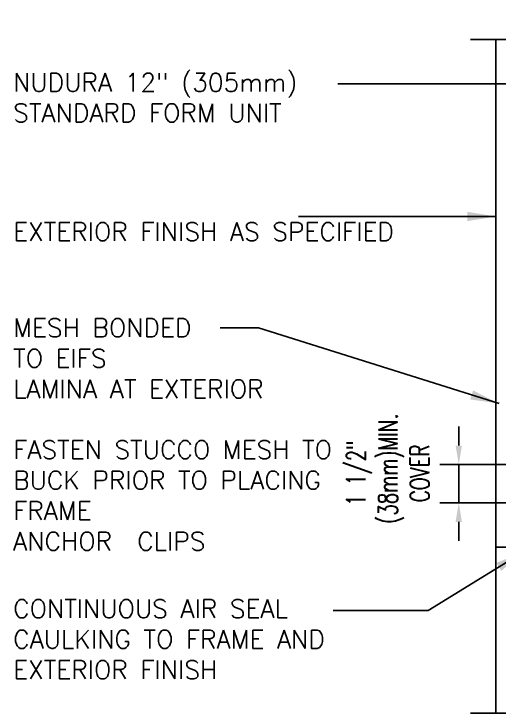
# Model space of a CAD drawing. Header units: inches. Extents: x 125.6 to 180.3, y 131.4 to 211.5.
# Drawn here: x 125.57 to 144.63, y 183.73 to 211.22 of the extents above; entities that cross this region are included whole.
import ezdxf

# ---------------------------------------------------------------- set-up
doc = ezdxf.new("R2010")
doc.units = ezdxf.units.IN
doc.header["$MEASUREMENT"] = 0
for name, color, linetype in [('LINE18', 9, 'Continuous'), ('LINE9', 9, 'Continuous'), ('TEXT', 4, 'Continuous')]:
    doc.layers.add(name, color=color, linetype=linetype)
doc.styles.add('DIM', font='romans.shx', dxfattribs={"width": 0.7})
doc.styles.get("Standard").update_dxf_attribs({"font": 'romans.shx', "height": 0.75})
doc.dimstyles.new('ext_12', dxfattribs={"dimscale": 12, "dimtxt": 0.09375, "dimasz": 0.09375, "dimexe": 0.09375, "dimexo": 0.0625, "dimgap": 0.0625, "dimtad": 1, "dimdec": 1, "dimzin": 3, "dimdsep": 46, "dimlunit": 4, "dimtxsty": 'DIM', "dimcen": 0.09, "dimdle": 0.09375, "dimclrt": 4, "dimadec": 0, "dimazin": 0, "dimtfac": 1, "dimtdec": 1, "dimtmove": 2, "dimatfit": 3, "dimfxl": 1, "dimfrac": 2, "dimtolj": 1, "dimtzin": 0, "dimarcsym": 0})
doc.dimstyles.new('ext_8', dxfattribs={"dimscale": 8, "dimtxt": 0.09375, "dimasz": 0.09375, "dimexe": 0.09375, "dimexo": 0.0625, "dimgap": 0.0625, "dimtad": 1, "dimdec": 1, "dimzin": 3, "dimdsep": 46, "dimlunit": 4, "dimtxsty": 'DIM', "dimcen": 0.09, "dimdle": 0.09375, "dimclrt": 4, "dimadec": 0, "dimazin": 0, "dimtfac": 1, "dimtdec": 1, "dimtmove": 2, "dimatfit": 3, "dimfxl": 1, "dimfrac": 2, "dimtolj": 1, "dimtzin": 0, "dimarcsym": 0})

# ---------------------------------------------------------------- blocks, each defined once
blk = doc.blocks.new('*D1')
at = {"layer": 'Defpoints', "color": 0, "transparency": 16777216}
for p in [(143.046, 193.498), (150.371, 193.498), (147.378, 191.998)]:
    blk.add_point(p, dxfattribs=at)
at = {"layer": 'TEXT', "color": 0, "lineweight": -2, "transparency": 16777216}
for p, q in [((143.046, 194.248), (143.046, 194.998)), ((149.871, 193.498), (142.296, 193.498)), ((143.046, 191.998), (143.046, 193.498)), ((146.878, 191.998), (142.296, 191.998)), ((143.046, 191.248), (143.046, 190.498))]:
    blk.add_line(p, q, dxfattribs=at)
at = {"layer": 'TEXT', "color": 0, "transparency": 16777216}
for points in [[(142.921, 194.248), (143.171, 194.248), (143.046, 193.498)], [(142.921, 191.248), (143.171, 191.248), (143.046, 191.998)]]:
    blk.add_solid(points, dxfattribs=at)
at = {"layer": 'TEXT', "color": 4, "transparency": 16777216, "insert": (140.261, 193.158), "char_height": 0.75, "attachment_point": 5, "rotation": 90, "style": 'DIM'}
blk.add_mtext('\\A1;1 1/2" \\P (38mm)MIN. \\PCOVER', dxfattribs=at)

msp = doc.modelspace()

# ---------------------------------------------------------------- linework, layer by layer
at = {"layer": 'LINE18'}
for p, q in [((144.503, 210.228), (144.503, 190.248)), ((146.315, 190.248), (144.503, 190.248)), ((144.503, 190.248), (144.503, 183.731))]:
    msp.add_line(p, q, dxfattribs=at)
msp.add_lwpolyline([(143.503, 210.219), (152.503, 210.219), (153.503, 209.219), (153.503, 211.219), (154.503, 210.219), (163.503, 210.219)], dxfattribs=at)
at = {"layer": 'LINE9'}
msp.add_line((143.503, 183.731), (152.503, 183.731), dxfattribs=at)

# ---------------------------------------------------------------- texts
at = {"layer": 'TEXT', "char_height": 0.72}
for s, insert, width, attachment_point in [('NUDURA 12" (305mm)\\PSTANDARD FORM UNIT', (125.535, 207.929), 14.97902, 4), ('EXTERIOR FINISH AS SPECIFIED', (125.535, 202.659), 14.97902, 4), ('MESH BONDED \\PTO EIFS \\PLAMINA AT EXTERIOR', (125.535, 199.239), 13.64033, 1), ('FASTEN STUCCO MESH TO BUCK PRIOR TO PLACING FRAME \\PANCHOR  CLIPS', (125.535, 194.448), 13.64033, 1), ('CONTINUOUS AIR SEAL CAULKING TO FRAME AND EXTERIOR FINISH  ', (125.535, 186.631), 14.97902, 4)]:
    msp.add_mtext(s, dxfattribs=dict(at, insert=insert, width=width, attachment_point=attachment_point))

# ---------------------------------------------------------------- dimensions: what is measured, and where the dimension line sits
at = {"layer": 'TEXT'}
dim = msp.add_linear_dim(base=(143.046, 193.498), p1=(147.378, 191.998), p2=(150.371, 193.498), angle=90, text='<> \\P (38mm)MIN. \\PCOVER', dimstyle='ext_8', dxfattribs=at)
dim.commit()
dim.dimension.update_dxf_attribs({"geometry": '*D1', "text_midpoint": (140.261, 193.158), "dimtype": 160})

# ---------------------------------------------------------------- leaders
for points in [[(146.264, 208.473), (139.047, 208.473), (138.294, 208.473)], [(144.503, 203.256), (139.305, 203.256), (136.748, 203.256)], [(144.628, 195.901), (135.175, 198.877), (133.669, 198.877)], [(145.576, 190.069), (141.847, 187.759), (138.111, 187.759)]]:
    msp.add_leader(points, dimstyle='ext_12', override={"dimgap": 0.0625, "dimtad": 0}, dxfattribs=at)

doc.saveas('drawing.dxf')
